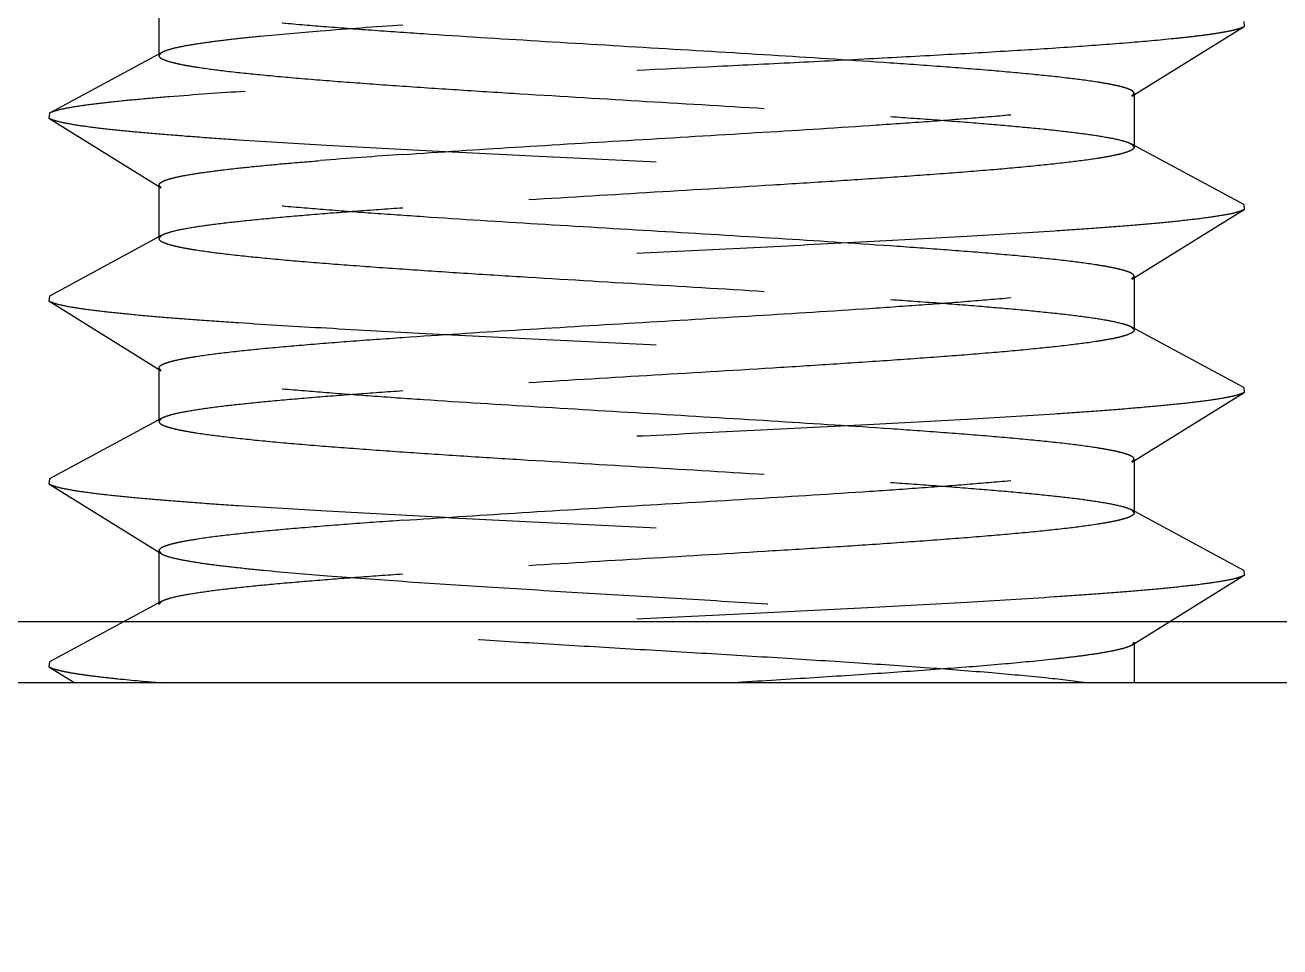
# Model space of a CAD drawing. Header units: inches. Extents: x 1246 to 1707, y -383 to -57.
# Drawn here: x 1465.902 to 1467.961, y -301.819 to -300.307 of the extents above; entities that cross this region are included whole.
import ezdxf

# ---------------------------------------------------------------- set-up
doc = ezdxf.new("R2010")
doc.units = ezdxf.units.IN
doc.header["$LTSCALE"] = 10
doc.header["$MEASUREMENT"] = 0
doc.linetypes.add('CENTER', pattern=[0.6, 0.375, -0.075, 0.075, -0.075])
doc.linetypes.add('HIDDEN', pattern=[0.2, 0.1, -0.1])
doc.layers.get('0').update_dxf_attribs({"linetype": 'CONTINUOUS'})
doc.layers.add('DEFAULT_2', color=8, linetype='HIDDEN')

msp = doc.modelspace()

# ---------------------------------------------------------------- linework, layer by layer
at = {"color": 7, "linetype": 'Continuous'}
for p, q in [((1469.0221, -301.286), (1464.8221, -301.286)), ((1468.9221, -301.386), (1464.9221, -301.386))]:
    msp.add_line(p, q, dxfattribs=at)
at = {"linetype": 'CENTER'}
msp.add_arc((1478.7792, -1654.6488), 1356.7628, 83.2637115, 96.7362885, dxfattribs=at)
at = {"layer": 'DEFAULT_2', "color": 8, "linetype": 'HIDDEN'}
for p, q in [((1466.1221, -300.2696), (1466.1221, -300.3574)), ((1467.9017, -300.3017), (1467.9026, -300.3098)), ((1467.7184, -300.4242), (1467.9026, -300.3098)), ((1466.127, -300.3521), (1465.9426, -300.4517)), ((1466.127, -300.3521), (1466.1221, -300.3574)), ((1467.7184, -300.4242), (1467.7221, -300.4196)), ((1467.7221, -300.4196), (1467.7221, -300.5074)), ((1465.9426, -300.4517), (1465.9416, -300.4598)), ((1465.9416, -300.4598), (1466.1258, -300.5742)), ((1467.9017, -300.6017), (1467.7172, -300.5021)), ((1467.7172, -300.5021), (1467.7221, -300.5074)), ((1466.1221, -300.5696), (1466.1221, -300.6574)), ((1466.1258, -300.5742), (1466.1221, -300.5696)), ((1467.7184, -300.7242), (1467.9026, -300.6098)), ((1467.9017, -300.6017), (1467.9026, -300.6098)), ((1466.127, -300.6521), (1465.9426, -300.7517)), ((1466.127, -300.6521), (1466.1221, -300.6574)), ((1467.7184, -300.7242), (1467.7221, -300.7196)), ((1467.7221, -300.7196), (1467.7221, -300.8074)), ((1465.9426, -300.7517), (1465.9416, -300.7598)), ((1465.9416, -300.7598), (1466.1258, -300.8742)), ((1467.9017, -300.9017), (1467.7172, -300.8021)), ((1467.7172, -300.8021), (1467.7221, -300.8074)), ((1466.1221, -300.8696), (1466.1221, -300.9574)), ((1466.1258, -300.8742), (1466.1221, -300.8696)), ((1467.9017, -300.9017), (1467.9026, -300.9098)), ((1467.7184, -301.0242), (1467.9026, -300.9098)), ((1466.127, -300.9521), (1465.9426, -301.0517)), ((1466.127, -300.9521), (1466.1221, -300.9574)), ((1467.7184, -301.0242), (1467.7221, -301.0196)), ((1467.7221, -301.0196), (1467.7221, -301.1074)), ((1465.9426, -301.0517), (1465.9416, -301.0598)), ((1465.9416, -301.0598), (1466.1258, -301.1742)), ((1467.9017, -301.2017), (1467.7172, -301.1021)), ((1467.7172, -301.1021), (1467.7221, -301.1074)), ((1466.1221, -301.1696), (1466.1221, -301.2574)), ((1466.1221, -301.1696), (1466.1258, -301.1742)), ((1467.7184, -301.3242), (1467.9026, -301.2098)), ((1467.9017, -301.2017), (1467.9026, -301.2098)), ((1466.127, -301.2521), (1465.9426, -301.3517)), ((1466.1221, -301.2574), (1466.127, -301.2521)), ((1467.7221, -301.3196), (1467.7184, -301.3242)), ((1467.7221, -301.3196), (1467.7221, -301.386)), ((1465.9426, -301.3517), (1465.9416, -301.3598)), ((1465.9416, -301.3598), (1465.9839, -301.386))]:
    msp.add_line(p, q, dxfattribs=at)
for centre, radius, start, end in [((1467.4023, -313.1366), 12.8594, 93.92475, 94.53022), ((1467.2915, -311.8497), 11.3562, 93.88467, 94.5703)]:
    msp.add_arc(centre, radius, start, end, dxfattribs=at)
for points, knots in [([(1467.3221, -300.3696), (1467.2609, -300.3654), (1467.134, -300.3572), (1466.941, -300.3457), (1466.7467, -300.3341), (1466.5897, -300.3243), (1466.4725, -300.3162), (1466.3942, -300.3103), (1466.3241, -300.3044), (1466.2633, -300.2985), (1466.2128, -300.2927), (1466.1775, -300.2877), (1466.155, -300.2834), (1466.1425, -300.2805), (1466.133, -300.2776), (1466.1278, -300.2754), (1466.1258, -300.2742)], [0, 0, 0, 0, 0.153216, 0.317579, 0.482941, 0.639062, 0.710608, 0.77631, 0.835153, 0.886235, 0.928776, 0.962154, 0.975263, 0.985935, 0.994162, 1, 1, 1, 1]), ([(1466.3866, -300.3174), (1466.3537, -300.32), (1466.3069, -300.324), (1466.2482, -300.3301), (1466.2122, -300.3344), (1466.1821, -300.3386), (1466.158, -300.3428), (1466.1402, -300.347), (1466.1306, -300.3502), (1466.127, -300.3521)], [0, 0, 0, 0, 0.377008, 0.53654, 0.674916, 0.791104, 0.884299, 0.95393, 1, 1, 1, 1]), ([(1467.9026, -300.3098), (1467.9003, -300.3113), (1467.8935, -300.3137), (1467.8811, -300.3169), (1467.864, -300.3201), (1467.8424, -300.3234), (1467.8163, -300.3266), (1467.7731, -300.3313), (1467.709, -300.337), (1467.621, -300.3435), (1467.5196, -300.35), (1467.4065, -300.3565), (1467.2842, -300.3631), (1467.1548, -300.3697), (1466.9756, -300.3785), (1466.7534, -300.3892), (1466.5008, -300.4019), (1466.339, -300.4111), (1466.2637, -300.4161)], [0, 0, 0, 0, 0.005115, 0.012939, 0.023519, 0.036836, 0.052837, 0.071457, 0.116194, 0.170212, 0.23248, 0.301802, 0.376848, 0.456172, 0.538246, 0.704294, 0.862243, 1, 1, 1, 1]), ([(1466.1221, -300.3574), (1466.1221, -300.3586), (1466.1235, -300.3605), (1466.1261, -300.3622), (1466.1307, -300.3645), (1466.1385, -300.3672), (1466.1504, -300.3702), (1466.1656, -300.3733), (1466.1922, -300.3777), (1466.2332, -300.3831), (1466.291, -300.3891), (1466.3596, -300.3953), (1466.4379, -300.4014), (1466.5244, -300.4076), (1466.6177, -300.4138), (1466.751, -300.4222), (1466.9221, -300.4324), (1467.1245, -300.4445), (1467.2578, -300.4529), (1467.3221, -300.4574)], [0, 0, 0, 0, 0.002951, 0.005144, 0.007939, 0.015462, 0.025642, 0.03849, 0.053982, 0.092662, 0.141093, 0.198474, 0.263842, 0.336094, 0.413999, 0.496234, 0.668047, 0.83985, 1, 1, 1, 1]), ([(1467.7221, -300.4196), (1467.7221, -300.4184), (1467.7207, -300.4165), (1467.7181, -300.4147), (1467.7136, -300.4124), (1467.7057, -300.4097), (1467.6938, -300.4067), (1467.6786, -300.4037), (1467.652, -300.3992), (1467.611, -300.3939), (1467.5532, -300.3878), (1467.4846, -300.3817), (1467.4063, -300.3755), (1467.3511, -300.3716), (1467.3221, -300.3696)], [0, 0, 0, 0, 0.008794, 0.015336, 0.023669, 0.046074, 0.076376, 0.114625, 0.160724, 0.275828, 0.419909, 0.590602, 0.785143, 1, 1, 1, 1]), ([(1466.2637, -300.4161), (1466.2223, -300.4188), (1466.1635, -300.4229), (1466.0897, -300.4291), (1466.045, -300.4335), (1466.0078, -300.4378), (1465.9787, -300.4422), (1465.9595, -300.4459), (1465.9484, -300.4492), (1465.9442, -300.4508), (1465.9426, -300.4517)], [0, 0, 0, 0, 0.384794, 0.546474, 0.685732, 0.801441, 0.892708, 0.958874, 0.982525, 1, 1, 1, 1]), ([(1466.5221, -300.5196), (1466.5833, -300.5154), (1466.7102, -300.5072), (1466.9033, -300.4957), (1467.0975, -300.4841), (1467.2546, -300.4743), (1467.3718, -300.4662), (1467.4501, -300.4603), (1467.5201, -300.4544), (1467.5809, -300.4485), (1467.6314, -300.4427), (1467.6667, -300.4377), (1467.6892, -300.4334), (1467.7017, -300.4305), (1467.7112, -300.4276), (1467.7164, -300.4254), (1467.7184, -300.4242)], [0, 0, 0, 0, 0.153217, 0.317576, 0.482929, 0.639051, 0.710601, 0.776305, 0.835152, 0.886229, 0.928771, 0.962153, 0.97526, 0.985931, 0.994163, 1, 1, 1, 1]), ([(1465.9416, -300.4598), (1465.9431, -300.4607), (1465.9468, -300.4623), (1465.9571, -300.4656), (1465.9753, -300.4693), (1466.0032, -300.4736), (1466.039, -300.4779), (1466.0824, -300.4823), (1466.133, -300.4867), (1466.1905, -300.4911), (1466.2792, -300.4972), (1466.4029, -300.5046), (1466.5637, -300.5133), (1466.7369, -300.522), (1466.9164, -300.5308), (1467.0961, -300.5395), (1467.2699, -300.5482), (1467.4317, -300.5569), (1467.5564, -300.5644), (1467.6461, -300.5705), (1467.7043, -300.5749), (1467.7558, -300.5792), (1467.8002, -300.5836), (1467.837, -300.5879), (1467.8658, -300.5922), (1467.8849, -300.596), (1467.8959, -300.5992), (1467.9, -300.6008), (1467.9017, -300.6017)], [0, 0, 0, 0, 0.002611, 0.006217, 0.016495, 0.030866, 0.049236, 0.071468, 0.097374, 0.126741, 0.159315, 0.232952, 0.315766, 0.404918, 0.497344, 0.589872, 0.679323, 0.762625, 0.836921, 0.869881, 0.899668, 0.926024, 0.948731, 0.967598, 0.982482, 0.993279, 0.997142, 1, 1, 1, 1]), ([(1467.3221, -300.4574), (1467.3482, -300.4592), (1467.3981, -300.4627), (1467.4695, -300.4683), (1467.5333, -300.4738), (1467.5888, -300.4793), (1467.6351, -300.4847), (1467.6717, -300.4901), (1467.6959, -300.4948), (1467.7099, -300.4989), (1467.7151, -300.501), (1467.7172, -300.5021)], [0, 0, 0, 0, 0.19669, 0.377167, 0.538714, 0.679239, 0.796915, 0.890177, 0.957976, 0.982174, 1, 1, 1, 1]), ([(1467.7221, -300.5074), (1467.7221, -300.5086), (1467.7207, -300.5105), (1467.7181, -300.5122), (1467.7136, -300.5145), (1467.7058, -300.5172), (1467.6939, -300.5202), (1467.6787, -300.5233), (1467.6521, -300.5277), (1467.6111, -300.533), (1467.5533, -300.5391), (1467.4847, -300.5453), (1467.4065, -300.5514), (1467.3199, -300.5576), (1467.2266, -300.5638), (1467.0933, -300.5722), (1466.9222, -300.5824), (1466.7198, -300.5945), (1466.5864, -300.6029), (1466.5221, -300.6074)], [0, 0, 0, 0, 0.002947, 0.005136, 0.007926, 0.015442, 0.025616, 0.038456, 0.053943, 0.092613, 0.141035, 0.198412, 0.263781, 0.33604, 0.413953, 0.496194, 0.668012, 0.839831, 1, 1, 1, 1]), ([(1466.1221, -300.5696), (1466.1221, -300.5687), (1466.1234, -300.5665), (1466.127, -300.5642), (1466.1326, -300.5617), (1466.1402, -300.5593), (1466.15, -300.5568), (1466.1672, -300.5533), (1466.1938, -300.549), (1466.2317, -300.5441), (1466.2771, -300.5392), (1466.3296, -300.5343), (1466.3669, -300.5312), (1466.3866, -300.5296)], [0, 0, 0, 0, 0.010107, 0.025401, 0.04766, 0.077387, 0.114743, 0.159749, 0.272352, 0.41426, 0.584095, 0.780157, 1, 1, 1, 1]), ([(1467.3221, -300.6696), (1467.2609, -300.6654), (1467.134, -300.6572), (1466.941, -300.6457), (1466.7468, -300.6341), (1466.5897, -300.6243), (1466.4725, -300.6162), (1466.3942, -300.6103), (1466.3241, -300.6044), (1466.2633, -300.5985), (1466.2128, -300.5927), (1466.1775, -300.5877), (1466.155, -300.5834), (1466.1425, -300.5805), (1466.133, -300.5776), (1466.1278, -300.5754), (1466.1258, -300.5742)], [0, 0, 0, 0, 0.153218, 0.317574, 0.482936, 0.63906, 0.710606, 0.776307, 0.835151, 0.88623, 0.928773, 0.962155, 0.975261, 0.985932, 0.994164, 1, 1, 1, 1]), ([(1467.9026, -300.6098), (1467.9012, -300.6107), (1467.8974, -300.6123), (1467.8871, -300.6156), (1467.8689, -300.6193), (1467.841, -300.6236), (1467.8052, -300.6279), (1467.7619, -300.6323), (1467.7112, -300.6367), (1467.6538, -300.6411), (1467.5651, -300.6472), (1467.4413, -300.6546), (1467.2805, -300.6633), (1467.1074, -300.672), (1466.9278, -300.6808), (1466.7481, -300.6895), (1466.5744, -300.6982), (1466.4126, -300.7069), (1466.2878, -300.7144), (1466.1982, -300.7205), (1466.1399, -300.7249), (1466.0884, -300.7292), (1466.0441, -300.7336), (1466.0073, -300.7379), (1465.9784, -300.7422), (1465.9594, -300.746), (1465.9483, -300.7492), (1465.9442, -300.7508), (1465.9426, -300.7517)], [0, 0, 0, 0, 0.002611, 0.006217, 0.016495, 0.030866, 0.049236, 0.071468, 0.097374, 0.126741, 0.159315, 0.232952, 0.315766, 0.404918, 0.497344, 0.589872, 0.679323, 0.762625, 0.836921, 0.869881, 0.899668, 0.926024, 0.948731, 0.967598, 0.982482, 0.993279, 0.997142, 1, 1, 1, 1]), ([(1466.5221, -300.6074), (1466.4961, -300.6092), (1466.4461, -300.6127), (1466.3748, -300.6183), (1466.3109, -300.6238), (1466.2555, -300.6293), (1466.2091, -300.6347), (1466.1725, -300.6401), (1466.1483, -300.6448), (1466.1343, -300.6489), (1466.1291, -300.651), (1466.127, -300.6521)], [0, 0, 0, 0, 0.196693, 0.377167, 0.538705, 0.679227, 0.796905, 0.890171, 0.957974, 0.982173, 1, 1, 1, 1]), ([(1466.1221, -300.6574), (1466.1221, -300.6586), (1466.1235, -300.6605), (1466.1261, -300.6622), (1466.1307, -300.6645), (1466.1385, -300.6672), (1466.1504, -300.6702), (1466.1656, -300.6733), (1466.1922, -300.6777), (1466.2332, -300.6831), (1466.291, -300.6891), (1466.3596, -300.6953), (1466.4379, -300.7014), (1466.5244, -300.7076), (1466.6177, -300.7138), (1466.751, -300.7222), (1466.9221, -300.7324), (1467.1245, -300.7445), (1467.2578, -300.7529), (1467.3221, -300.7574)], [0, 0, 0, 0, 0.002952, 0.005145, 0.00794, 0.015465, 0.025645, 0.038493, 0.053985, 0.092665, 0.141095, 0.198477, 0.263846, 0.336099, 0.414002, 0.496234, 0.668044, 0.83985, 1, 1, 1, 1]), ([(1467.7221, -300.7196), (1467.7221, -300.7184), (1467.7207, -300.7165), (1467.7181, -300.7147), (1467.7136, -300.7124), (1467.7057, -300.7098), (1467.6938, -300.7067), (1467.6786, -300.7037), (1467.652, -300.6992), (1467.611, -300.6939), (1467.5532, -300.6878), (1467.4846, -300.6817), (1467.4064, -300.6755), (1467.3511, -300.6716), (1467.3221, -300.6696)], [0, 0, 0, 0, 0.008789, 0.015326, 0.023655, 0.046054, 0.07635, 0.114594, 0.160691, 0.27579, 0.419871, 0.590569, 0.785123, 1, 1, 1, 1]), ([(1466.5221, -300.8196), (1466.5833, -300.8154), (1466.7102, -300.8072), (1466.9033, -300.7957), (1467.0975, -300.7841), (1467.2546, -300.7743), (1467.3718, -300.7662), (1467.4501, -300.7603), (1467.5202, -300.7544), (1467.5809, -300.7485), (1467.6315, -300.7427), (1467.6668, -300.7377), (1467.6892, -300.7334), (1467.7017, -300.7305), (1467.7112, -300.7276), (1467.7164, -300.7254), (1467.7184, -300.7242)], [0, 0, 0, 0, 0.153218, 0.317582, 0.482941, 0.639062, 0.71061, 0.776314, 0.835159, 0.886236, 0.928777, 0.962155, 0.975262, 0.985932, 0.994163, 1, 1, 1, 1]), ([(1467.3221, -300.7574), (1467.3482, -300.7592), (1467.3981, -300.7627), (1467.4695, -300.7683), (1467.5333, -300.7738), (1467.5888, -300.7793), (1467.6351, -300.7847), (1467.6718, -300.7901), (1467.6959, -300.7948), (1467.7099, -300.7989), (1467.7151, -300.801), (1467.7172, -300.8021)], [0, 0, 0, 0, 0.196688, 0.377166, 0.538715, 0.67924, 0.796917, 0.89018, 0.957979, 0.982176, 1, 1, 1, 1]), ([(1465.9416, -300.7598), (1465.9431, -300.7607), (1465.9468, -300.7623), (1465.9571, -300.7656), (1465.9753, -300.7693), (1466.0032, -300.7736), (1466.039, -300.7779), (1466.0824, -300.7823), (1466.133, -300.7867), (1466.1905, -300.7911), (1466.2792, -300.7972), (1466.4029, -300.8046), (1466.5637, -300.8133), (1466.7369, -300.822), (1466.9164, -300.8308), (1467.0961, -300.8395), (1467.2699, -300.8482), (1467.4317, -300.8569), (1467.5564, -300.8644), (1467.6461, -300.8705), (1467.7043, -300.8749), (1467.7558, -300.8792), (1467.8002, -300.8836), (1467.837, -300.8879), (1467.8658, -300.8922), (1467.8849, -300.896), (1467.8959, -300.8992), (1467.9, -300.9008), (1467.9017, -300.9017)], [0, 0, 0, 0, 0.002611, 0.006217, 0.016495, 0.030866, 0.049236, 0.071468, 0.097374, 0.126741, 0.159315, 0.232952, 0.315766, 0.404918, 0.497345, 0.589872, 0.679323, 0.762625, 0.836921, 0.869881, 0.899668, 0.926024, 0.948731, 0.967598, 0.982482, 0.993279, 0.997142, 1, 1, 1, 1]), ([(1467.7221, -300.8074), (1467.7221, -300.8086), (1467.7207, -300.8105), (1467.7181, -300.8122), (1467.7136, -300.8145), (1467.7058, -300.8172), (1467.6939, -300.8202), (1467.6787, -300.8233), (1467.6521, -300.8277), (1467.6111, -300.833), (1467.5533, -300.8391), (1467.4847, -300.8453), (1467.4065, -300.8514), (1467.3199, -300.8576), (1467.2266, -300.8638), (1467.0933, -300.8722), (1466.9222, -300.8824), (1466.7198, -300.8945), (1466.5864, -300.9029), (1466.5221, -300.9074)], [0, 0, 0, 0, 0.002946, 0.005135, 0.007924, 0.015439, 0.025611, 0.038451, 0.053936, 0.092605, 0.141027, 0.198402, 0.263769, 0.336027, 0.41394, 0.496183, 0.668008, 0.839827, 1, 1, 1, 1]), ([(1466.1221, -300.8696), (1466.1221, -300.8684), (1466.1235, -300.8665), (1466.1262, -300.8647), (1466.1307, -300.8624), (1466.1385, -300.8598), (1466.1504, -300.8567), (1466.1656, -300.8537), (1466.1923, -300.8492), (1466.2332, -300.8439), (1466.291, -300.8378), (1466.3597, -300.8317), (1466.4379, -300.8255), (1466.4931, -300.8216), (1466.5221, -300.8196)], [0, 0, 0, 0, 0.008793, 0.015327, 0.023653, 0.046056, 0.076356, 0.114597, 0.160699, 0.275799, 0.419894, 0.59059, 0.785117, 1, 1, 1, 1]), ([(1467.3221, -300.9696), (1467.2609, -300.9654), (1467.134, -300.9572), (1466.941, -300.9457), (1466.7468, -300.9341), (1466.5897, -300.9243), (1466.4725, -300.9162), (1466.3942, -300.9103), (1466.3241, -300.9044), (1466.2633, -300.8985), (1466.2128, -300.8927), (1466.1775, -300.8877), (1466.155, -300.8834), (1466.1425, -300.8805), (1466.133, -300.8776), (1466.1278, -300.8754), (1466.1258, -300.8742)], [0, 0, 0, 0, 0.153218, 0.317574, 0.482932, 0.639057, 0.710606, 0.776307, 0.835148, 0.88623, 0.928772, 0.962151, 0.975261, 0.985933, 0.994162, 1, 1, 1, 1]), ([(1467.9026, -300.9098), (1467.9012, -300.9107), (1467.8974, -300.9123), (1467.8871, -300.9156), (1467.8689, -300.9193), (1467.841, -300.9236), (1467.8052, -300.9279), (1467.7619, -300.9323), (1467.7112, -300.9367), (1467.6538, -300.9411), (1467.5651, -300.9472), (1467.4413, -300.9546), (1467.2805, -300.9633), (1467.1074, -300.972), (1466.9278, -300.9808), (1466.7481, -300.9895), (1466.5744, -300.9982), (1466.4126, -301.0069), (1466.2878, -301.0144), (1466.1982, -301.0205), (1466.1399, -301.0249), (1466.0884, -301.0292), (1466.0441, -301.0336), (1466.0073, -301.0379), (1465.9784, -301.0422), (1465.9594, -301.046), (1465.9483, -301.0492), (1465.9442, -301.0508), (1465.9426, -301.0517)], [0, 0, 0, 0, 0.002611, 0.006217, 0.016495, 0.030866, 0.049236, 0.071468, 0.097374, 0.126741, 0.159315, 0.232952, 0.315766, 0.404918, 0.497345, 0.589872, 0.679323, 0.762625, 0.836921, 0.869881, 0.899668, 0.926024, 0.948731, 0.967599, 0.982482, 0.993279, 0.997142, 1, 1, 1, 1]), ([(1466.5221, -300.9074), (1466.4961, -300.9092), (1466.4461, -300.9127), (1466.3748, -300.9183), (1466.3109, -300.9238), (1466.2555, -300.9293), (1466.2091, -300.9347), (1466.1725, -300.9401), (1466.1483, -300.9448), (1466.1343, -300.9489), (1466.1291, -300.951), (1466.127, -300.9521)], [0, 0, 0, 0, 0.196695, 0.377171, 0.538712, 0.679233, 0.796906, 0.890171, 0.957973, 0.982173, 1, 1, 1, 1]), ([(1466.1221, -300.9574), (1466.1221, -300.9586), (1466.1235, -300.9605), (1466.1261, -300.9622), (1466.1306, -300.9645), (1466.1385, -300.9672), (1466.1504, -300.9702), (1466.1656, -300.9733), (1466.1922, -300.9777), (1466.2331, -300.983), (1466.291, -300.9891), (1466.3596, -300.9953), (1466.4378, -301.0014), (1466.5244, -301.0076), (1466.6177, -301.0138), (1466.751, -301.0222), (1466.9221, -301.0324), (1467.1245, -301.0445), (1467.2578, -301.0529), (1467.3221, -301.0574)], [0, 0, 0, 0, 0.00295, 0.005142, 0.007936, 0.015458, 0.025635, 0.03848, 0.05397, 0.092644, 0.141071, 0.198451, 0.26382, 0.336075, 0.413982, 0.496215, 0.668028, 0.839842, 1, 1, 1, 1]), ([(1467.7221, -301.0196), (1467.7221, -301.0184), (1467.7207, -301.0165), (1467.7181, -301.0147), (1467.7136, -301.0124), (1467.7057, -301.0098), (1467.6938, -301.0067), (1467.6786, -301.0037), (1467.652, -300.9992), (1467.611, -300.9939), (1467.5532, -300.9878), (1467.4846, -300.9817), (1467.4064, -300.9755), (1467.3511, -300.9716), (1467.3221, -300.9696)], [0, 0, 0, 0, 0.008783, 0.015316, 0.023641, 0.04603, 0.07632, 0.11456, 0.160654, 0.27575, 0.419832, 0.590537, 0.785105, 1, 1, 1, 1]), ([(1466.5221, -301.1196), (1466.5833, -301.1154), (1466.7102, -301.1072), (1466.9033, -301.0957), (1467.0975, -301.0841), (1467.2546, -301.0743), (1467.3718, -301.0662), (1467.4501, -301.0603), (1467.5202, -301.0544), (1467.5809, -301.0485), (1467.6315, -301.0427), (1467.6668, -301.0377), (1467.6892, -301.0334), (1467.7017, -301.0305), (1467.7112, -301.0276), (1467.7164, -301.0254), (1467.7184, -301.0242)], [0, 0, 0, 0, 0.15322, 0.317586, 0.482948, 0.639066, 0.710612, 0.776315, 0.83516, 0.886237, 0.928778, 0.962156, 0.975263, 0.985932, 0.994163, 1, 1, 1, 1]), ([(1465.9416, -301.0598), (1465.9431, -301.0607), (1465.9468, -301.0623), (1465.9571, -301.0656), (1465.9753, -301.0693), (1466.0032, -301.0736), (1466.039, -301.0779), (1466.0824, -301.0823), (1466.133, -301.0867), (1466.1905, -301.0911), (1466.2792, -301.0972), (1466.4029, -301.1046), (1466.5637, -301.1133), (1466.7369, -301.122), (1466.9164, -301.1308), (1467.0961, -301.1395), (1467.2699, -301.1482), (1467.4317, -301.1569), (1467.5564, -301.1644), (1467.6461, -301.1705), (1467.7043, -301.1749), (1467.7558, -301.1792), (1467.8002, -301.1836), (1467.837, -301.1879), (1467.8658, -301.1922), (1467.8849, -301.196), (1467.8959, -301.1992), (1467.9, -301.2008), (1467.9017, -301.2017)], [0, 0, 0, 0, 0.002611, 0.006217, 0.016495, 0.030866, 0.049236, 0.071468, 0.097374, 0.126741, 0.159315, 0.232952, 0.315766, 0.404918, 0.497345, 0.589872, 0.679323, 0.762625, 0.836921, 0.869881, 0.899668, 0.926024, 0.948731, 0.967599, 0.982482, 0.993279, 0.997143, 1, 1, 1, 1]), ([(1467.3221, -301.0574), (1467.3482, -301.0592), (1467.3981, -301.0627), (1467.4695, -301.0683), (1467.5333, -301.0738), (1467.5888, -301.0793), (1467.6351, -301.0847), (1467.6717, -301.0901), (1467.6959, -301.0948), (1467.7099, -301.0989), (1467.7151, -301.101), (1467.7172, -301.1021)], [0, 0, 0, 0, 0.196687, 0.377161, 0.538707, 0.679234, 0.796913, 0.890178, 0.957979, 0.982176, 1, 1, 1, 1]), ([(1467.7221, -301.1074), (1467.7221, -301.1086), (1467.7207, -301.1105), (1467.7181, -301.1122), (1467.7136, -301.1145), (1467.7058, -301.1172), (1467.6939, -301.1202), (1467.6787, -301.1233), (1467.6521, -301.1277), (1467.6111, -301.133), (1467.5533, -301.1391), (1467.4847, -301.1453), (1467.4064, -301.1514), (1467.3199, -301.1576), (1467.2266, -301.1638), (1467.0932, -301.1722), (1466.9222, -301.1824), (1466.7198, -301.1945), (1466.5864, -301.2029), (1466.5221, -301.2074)], [0, 0, 0, 0, 0.002948, 0.005139, 0.00793, 0.015449, 0.025624, 0.038467, 0.053956, 0.092629, 0.141056, 0.198433, 0.2638, 0.336055, 0.413964, 0.496204, 0.668026, 0.839837, 1, 1, 1, 1]), ([(1466.5221, -301.1196), (1466.4931, -301.1216), (1466.4379, -301.1255), (1466.3596, -301.1317), (1466.291, -301.1378), (1466.2332, -301.1439), (1466.1922, -301.1492), (1466.1656, -301.1537), (1466.1504, -301.1567), (1466.1385, -301.1598), (1466.1307, -301.1624), (1466.1261, -301.1647), (1466.1235, -301.1665), (1466.1221, -301.1684), (1466.1221, -301.1696)], [0, 0, 0, 0, 0.214913, 0.409483, 0.580191, 0.724281, 0.839375, 0.885468, 0.923703, 0.953987, 0.976372, 0.984693, 0.991221, 1, 1, 1, 1]), ([(1466.1258, -301.1742), (1466.1273, -301.1751), (1466.1308, -301.1767), (1466.1404, -301.1801), (1466.1569, -301.1839), (1466.1818, -301.1883), (1466.2135, -301.1927), (1466.2515, -301.1972), (1466.3139, -301.2036), (1466.4049, -301.2112), (1466.5274, -301.2201), (1466.6641, -301.229), (1466.8101, -301.2379), (1466.9601, -301.2468), (1467.1088, -301.2557), (1467.2507, -301.2647), (1467.3808, -301.2735), (1467.4796, -301.2812), (1467.5492, -301.2875), (1467.5932, -301.292), (1467.6311, -301.2964), (1467.6627, -301.3009), (1467.6848, -301.3048), (1467.6991, -301.308), (1467.7071, -301.3102), (1467.7136, -301.3125), (1467.7186, -301.3148), (1467.7221, -301.3176), (1467.7221, -301.3196)], [0, 0, 0, 0, 0.003169, 0.007365, 0.018924, 0.034711, 0.054623, 0.078507, 0.106154, 0.171741, 0.249056, 0.335329, 0.427462, 0.522138, 0.615952, 0.705527, 0.787642, 0.859352, 0.890485, 0.918095, 0.941935, 0.961806, 0.977547, 0.983836, 0.989065, 0.993239, 0.996385, 1, 1, 1, 1]), ([(1467.9026, -301.2098), (1467.9012, -301.2107), (1467.8974, -301.2123), (1467.8871, -301.2156), (1467.8689, -301.2193), (1467.841, -301.2236), (1467.8052, -301.2279), (1467.7619, -301.2323), (1467.7112, -301.2367), (1467.6538, -301.2411), (1467.5651, -301.2472), (1467.4413, -301.2546), (1467.2805, -301.2633), (1467.1074, -301.272), (1466.9278, -301.2808), (1466.7481, -301.2895), (1466.5744, -301.2982), (1466.4126, -301.3069), (1466.2878, -301.3144), (1466.1982, -301.3205), (1466.1399, -301.3249), (1466.0884, -301.3292), (1466.0441, -301.3336), (1466.0073, -301.3379), (1465.9784, -301.3422), (1465.9594, -301.346), (1465.9483, -301.3492), (1465.9442, -301.3508), (1465.9426, -301.3517)], [0, 0, 0, 0, 0.002611, 0.006217, 0.016495, 0.030866, 0.049236, 0.071468, 0.097374, 0.126741, 0.159315, 0.232952, 0.315766, 0.404918, 0.497345, 0.589872, 0.679323, 0.762625, 0.836921, 0.869881, 0.899668, 0.926024, 0.948731, 0.967599, 0.982482, 0.993279, 0.997143, 1, 1, 1, 1]), ([(1466.127, -301.2521), (1466.1291, -301.251), (1466.1343, -301.2489), (1466.1483, -301.2448), (1466.1725, -301.2401), (1466.2091, -301.2347), (1466.2555, -301.2293), (1466.3109, -301.2238), (1466.3748, -301.2183), (1466.4461, -301.2127), (1466.4961, -301.2092), (1466.5221, -301.2074)], [0, 0, 0, 0, 0.017827, 0.042032, 0.109829, 0.203097, 0.320771, 0.461296, 0.622832, 0.803293, 1, 1, 1, 1]), ([(1467.6435, -301.386), (1467.6209, -301.3829), (1467.5693, -301.3771), (1467.4834, -301.3693), (1467.3817, -301.3614), (1467.267, -301.3536), (1467.1425, -301.3456), (1467.0118, -301.3377), (1466.8785, -301.3298), (1466.7465, -301.3219), (1466.6194, -301.3139), (1466.5009, -301.306), (1466.3944, -301.2982), (1466.3027, -301.2904), (1466.2369, -301.2835), (1466.1937, -301.2778), (1466.1688, -301.2739), (1466.1514, -301.2705), (1466.1402, -301.2676), (1466.1338, -301.2656), (1466.1288, -301.2636), (1466.1247, -301.2615), (1466.1221, -301.259), (1466.1221, -301.2574)], [0, 0, 0, 0, 0.04486, 0.101741, 0.169058, 0.244933, 0.327231, 0.413636, 0.50171, 0.588972, 0.672961, 0.751312, 0.821818, 0.882504, 0.93168, 0.95152, 0.968013, 0.981067, 0.986287, 0.990635, 0.994125, 0.996786, 1, 1, 1, 1]), ([(1467.7184, -301.3242), (1467.7157, -301.3259), (1467.7081, -301.3287), (1467.694, -301.3324), (1467.675, -301.3362), (1467.651, -301.34), (1467.6222, -301.3438), (1467.575, -301.3492), (1467.5056, -301.3558), (1467.4113, -301.3633), (1467.3042, -301.3709), (1467.1871, -301.3785), (1467.106, -301.3835), (1467.0643, -301.386)], [0, 0, 0, 0, 0.014644, 0.036697, 0.066256, 0.103204, 0.147359, 0.198445, 0.320109, 0.465102, 0.629651, 0.809541, 1, 1, 1, 1]), ([(1465.9416, -301.3598), (1465.9439, -301.3612), (1465.9506, -301.3637), (1465.9628, -301.3668), (1465.9796, -301.37), (1466.0007, -301.3732), (1466.0263, -301.3764), (1466.0686, -301.381), (1466.1025, -301.3841), (1466.1264, -301.386)], [0, 0, 0, 0, 0.044256, 0.111737, 0.202833, 0.31741, 0.455065, 0.615299, 1, 1, 1, 1])]:
    msp.add_open_spline(points, degree=3, knots=knots, dxfattribs=at)

doc.saveas('drawing.dxf')
